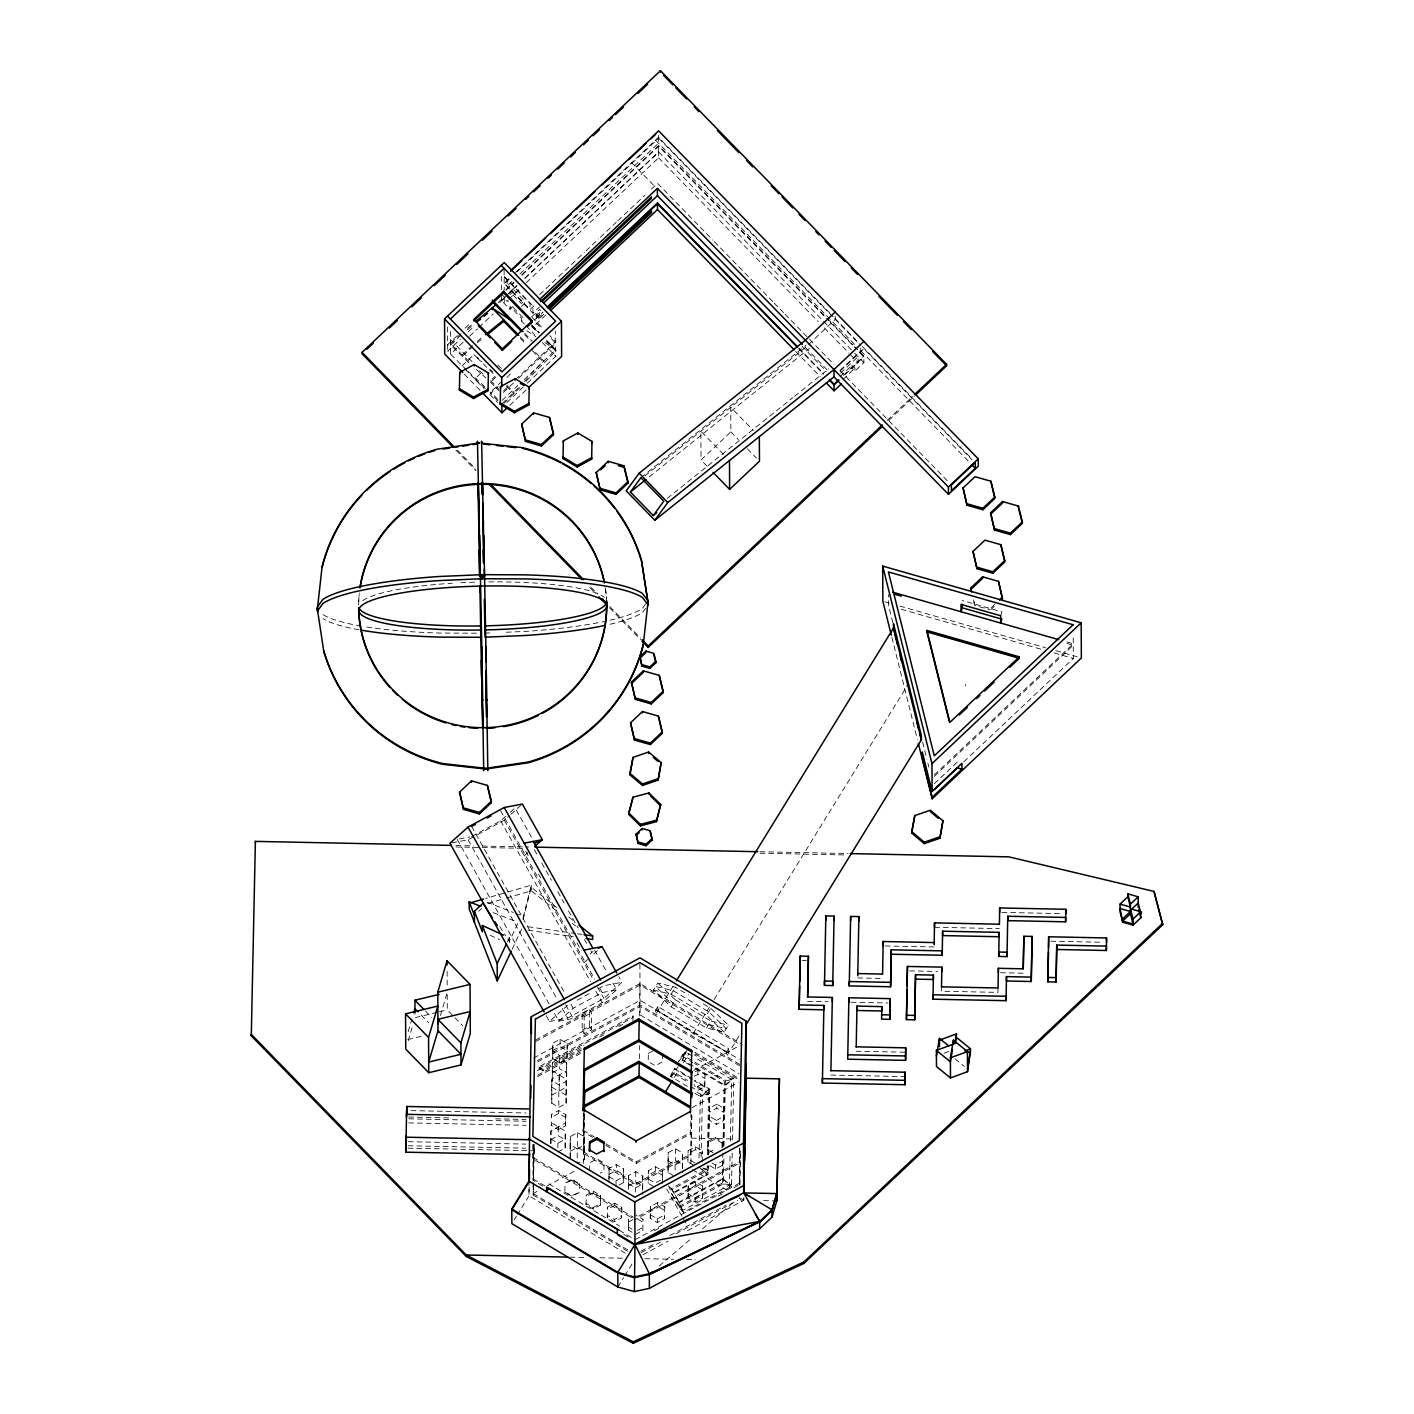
<?xml version="1.0" encoding="UTF-8"?>
<svg xmlns="http://www.w3.org/2000/svg" width="1414" height="1414" viewBox="0 0 1414 1414"><rect width="100%" height="100%" fill="white"/><g stroke="black" fill="none" stroke-linecap="round" stroke-linejoin="round"><path stroke-width="0.75" stroke-dasharray="5 3.75" d="M408.063 1148.15L534.015 1150.749L534.068 1146.63M529.172 1187.159L528.995 1195.82L517.577 1214.379M533.272 1144.386L532.99 1158.897L633.101 1218.55M542.552 1185.993L533.113 1180.372L533.803 1146.312M627.622 1249.835L533.184 1193.557L533.414 1182.829M533.449 1180.69L534.227 1144.28M627.622 1251.302L533.184 1195.007L533.325 1188.502M533.502 1179.806L534.209 1147.214M550.806 1143.378L550.947 1130.864L565.6 1122.857L565.777 1114.709L558.707 1110.503L551.46 1114.426L551.301 1125.491L558.371 1129.698L565.618 1125.774L565.777 1114.709M552.202 1070.645L566.183 1079.236L566.095 1103.486L558.848 1107.409L551.778 1103.185L551.69 1087.083L551.867 1078.953L566.519 1070.946L566.696 1062.798L559.626 1058.591L559.679 1068.843L566.749 1073.049L566.572 1081.197L559.325 1085.104L552.255 1080.897L552.379 1062.515L552.255 1080.897M552.697 1051.274L552.856 1043.143L560.103 1039.219L567.173 1043.444L567.049 1058.892L559.803 1062.815L552.733 1058.609L552.697 1051.274L559.767 1055.498L559.803 1062.815M550.912 1143.714L550.947 1130.864M551.778 1103.185L551.867 1078.953M552.733 1058.609L552.856 1043.143M566.095 1103.486L566.183 1079.236M557.894 1151.986L565.14 1148.08L565.264 1131.147L551.283 1122.557L551.301 1125.491M567.173 1043.444L567.049 1058.892M565.14 1148.08L565.264 1131.147M579.369 1183.589L579.192 1192.462L571.945 1196.385L564.875 1192.161L565.052 1183.306L572.299 1179.382L579.369 1184.331L572.299 1179.382M570.125 1144.686L570.302 1136.556L577.548 1132.632L584.618 1136.838L584.512 1159.621L577.266 1163.545L577.195 1148.91L570.125 1144.686L570.196 1159.321M570.249 1157.288L570.302 1136.556M592.625 1137.404L583.151 1131.748L583.522 1112.853M583.151 1131.748L583.522 1114.32M691.481 1114.745L690.651 1155.432L636.3 1184.844L583.275 1153.223L584.106 1112.535M583.275 1153.223L584.106 1114.002M583.434 1163.51L584.512 1113.384M584.512 1159.621L584.618 1136.838M586.103 1204.816L586.262 1195.201L593.509 1191.295L600.579 1195.502L600.596 1196.969L600.42 1205.099L593.173 1209.023L586.103 1204.816L586.085 1203.349L593.155 1207.556L593.173 1209.023M589.585 1170.88L589.762 1162.75L597.008 1158.826L604.078 1163.033L603.902 1171.181L600.278 1173.125M600.42 1205.099L600.579 1195.502M621.789 1207.415L621.63 1217.754L614.383 1221.661L607.313 1217.454L607.472 1207.114L614.719 1203.208L621.789 1207.415L621.807 1209.606L614.737 1205.4L614.719 1203.208M609.098 1168.441L608.957 1182.422L609.098 1168.441L616.345 1164.517L623.415 1168.724L623.45 1174.592L616.38 1170.368L616.345 1164.517M608.921 1176.572L616.009 1180.778L616.027 1186.646L623.274 1182.723L623.415 1168.724M628.452 1175.6L628.435 1189.916L628.452 1175.6L635.699 1171.676L642.769 1175.882L642.663 1194.264M632.058 1232.213L628.523 1230.092L628.505 1227.175L628.682 1219.027L632.305 1217.065M632.924 1020.661L633.03 1015.959L538.84 1066.934L538.84 1068.401L542.923 1070.822L581.225 1050.107M628.523 1230.092L628.682 1219.027M639.305 1016.03L639.994 983.543L741.997 1044.327M639.358 1058.662L639.623 1045.653M642.628 1190.181L642.769 1175.882M635.593 1234.316L642.84 1230.392L642.999 1219.328L635.929 1215.121M662.671 1053.677L662.494 1061.826L655.248 1065.732L648.178 1061.525L648.354 1053.059M653.498 1186.399L648.195 1183.235L648.337 1170.704L655.583 1166.78L662.671 1171.004L662.512 1183.536M664.739 1206.831L664.58 1218.638L657.333 1222.544L650.263 1218.338L650.246 1214.679L650.422 1206.549L657.669 1202.625L664.739 1206.831L664.757 1210.49L657.687 1206.283L657.669 1202.625M650.263 1218.338L650.422 1206.549M662.494 1179.135L662.671 1171.004M673.347 1175.653L668.044 1172.489L668.168 1152.64L675.415 1148.716L682.485 1152.94L682.361 1172.789M668.044 1172.489L668.168 1152.64M682.343 1168.883L682.485 1152.94M693.213 1164.906L687.911 1161.742L688.07 1150.678L695.317 1146.754L702.387 1150.978L702.404 1153.912L695.317 1149.688L695.317 1146.754M702.564 1185.975L702.404 1198.153L695.158 1202.077L688.088 1197.87L688.07 1193.805L688.247 1185.674L695.494 1181.751L702.564 1185.975L702.581 1190.022L695.511 1185.816L695.494 1181.751M688.088 1197.87L688.247 1185.674M605.881 1145.305L636.194 1163.369L690.545 1133.957L690.951 1114.338M690.863 1163.545L691.888 1115.593M699.011 1158.084L700.39 1094.136M701.114 1156.97L702.422 1095.355L709.74 1089.169L694.928 1080.349M702.228 1162.043L702.387 1150.978M690.474 1086.394L697.544 1090.601L704.791 1086.694L704.95 1074.499L697.88 1070.292L694.256 1072.254M732.205 1153.188L731.498 1186.346L683.422 1212.364L679.445 1207.768L671.473 1193.504L707 1174.274L707.194 1165.649M707.424 1154.867L708.679 1089.434L694.08 1080.72M722.165 1147.231L722.236 1141.699L715.166 1137.475L707.919 1141.398L707.76 1150.996L707.76 1149.529L713.063 1152.693M669.635 1186.965L671.95 1189.634L708.007 1170.138L708.096 1165.755M708.326 1154.814L709.74 1089.169M731.551 1183.995L682.414 1210.578L671.986 1194.088L708.025 1174.574L708.22 1165.825M708.449 1154.885L709.757 1093.623L693.991 1084.45M717.234 1076.991L717.269 1075.382L714.423 1075.312M722.112 1147.797L722.236 1141.699M678.95 1206.566L722.324 1183.094L729.447 1185.126L722.289 1178.657L722.89 1152.94M722.996 1146.188L724.375 1081.25L694.628 1063.522M722.324 1183.094L722.925 1156.988M723.102 1146.294L724.392 1085.687L731.71 1079.518L694.981 1057.619M679.445 1207.768L723.332 1184.013L723.95 1155.538M724.021 1146.082L725.417 1080.367L682.573 1054.844L678.296 1061.79M729.394 1187.477L730.101 1154.319M730.384 1141.116L731.71 1079.518L724.375 1081.25M732.487 1139.984L733.795 1078.387L694.38 1054.879M739.822 1147.921L739.487 1163.139L634.992 1219.681M733.795 1187.76L739.61 1184.614L740.335 1148.38M739.946 1184.755L740.6 1154.337M743.799 1197.87L743.764 1200.221L685.543 1231.718M534.015 1150.749L534.156 1146.436M523.145 917.226L531.257 885.164L485.727 898.403M523.162 919.4L531.275 887.338L556.851 907.594M408.169 1031.707L411.881 1019.141M408.222 1040.739L412.552 1026.069M440.408 1015.464L447.213 992.416L447.301 1009.896L453.434 1016.189M1000.688 615.744L1001.837 611.838L962.139 600.49M670.589 1076.354L674.018 1068.754L692.259 1079.642M687.451 1086.429L670.819 1076.514L674.549 1068.206L693.072 1079.236M686.868 1050.408L682.609 1059.917L725.453 1085.439L733.795 1078.387L725.417 1080.367M507.449 941.742L509.305 937.782L505.452 936.015M517.736 923.607L509.323 941.459L506.937 937.747M512.204 949.165L521.554 929.316M703.306 1003.887L710.747 1008.323L728.457 1025.185L724.18 1032.149L706.54 1027.96L671.173 1006.874L653.462 990.012L657.74 983.048L675.397 987.237L688.424 994.996M514.148 1219.946L516.428 1216.234M672.905 986.459L655.743 1014.351L655.725 1009.949L657.864 1006.468L728.581 1048.622L728.617 1053.006L693.249 1033.404L657.881 1010.869L657.864 1006.468M653.462 990.012L671.102 994.201L675.397 987.237M671.173 1006.874L675.45 999.928L657.74 983.048M693.249 1033.404L709.457 1007.068M714.088 999.539L907.434 685.366M724.18 1032.149L706.47 1015.27L710.747 1008.323M678.296 1062.108L685.808 1052.157L682.061 1060.465L693.107 1067.04M671.173 1076.779L678.313 1066.563M674.443 1077.274L678.897 1070.009M683.369 1062.762L688.954 1053.695M706.54 1027.96L710.818 1020.996L728.457 1025.185M738.992 1036.126L726.46 1056.488L726.442 1052.104L728.581 1048.622M617.847 1287.005L623.592 1277.69M624.741 1275.817L632.783 1262.773M645.544 604.078L642.345 608.462A165.367 29.287 -1.1 0 1 608.621 620.516M645.632 608.144L642.433 612.545A165.367 29.287 -1.1 0 1 608.709 624.581M507.025 377.45L511.497 372.73M518.461 387.736L502.058 403.715M524.435 381.444L543.807 360.994L532.371 349.24M519.963 387.613L502.058 405.182M525.92 381.338L555.755 351.185L546.67 341.87M682.573 1054.844L685.437 1051.892M670.819 1076.514L674.566 1072.643L687.54 1080.367M509.111 278.558L504.321 283.065L530.073 309.489L534.863 304.982M515.474 272.548L658.5 137.317L833.235 316.648M509.111 279.3L504.338 283.79L532.937 313.166L539.335 307.138M517.064 271.788L658.659 138.148L658.624 132.651M511.974 281.492L507.184 285.999L507.166 280.149M519.928 273.98L658.517 143.168L658.5 137.317M457.146 335.684L447.672 344.627L450.536 347.561M465.047 328.225L471.375 322.268M505.965 289.623L513.918 282.111M521.872 274.599L658.694 145.465L825.599 316.771M505.965 290.347L513.918 282.835M521.872 275.341L658.694 146.208L828.657 320.642M460.964 333.686L450.518 343.531L469.908 362.32M460.964 335.153L450.518 344.998L469.908 363.787M498.276 302.508L504.25 296.869L504.285 303.462M512.893 288.951L509.906 291.761L521.359 303.515L524.347 300.687L512.893 288.951L512.911 291.867L509.924 294.695M507.237 294.784L516.799 285.769M524.753 278.24L658.571 151.952L658.694 145.465M466.779 370.238L447.708 351.22L460.345 339.289M468.246 331.83L474.556 325.874M512.982 306.52L510.012 309.33L501.422 300.528L517.135 285.699M525.089 278.187L658.73 152.058L853.437 351.945M499.778 302.561L504.25 298.336L507.29 301.447M463.209 342.223L450.571 354.154L450.43 328.932M469.519 336.267L477.419 328.808M479.01 327.323L493.221 313.89M508.863 299.132L520.016 288.615M526.379 282.606L658.606 157.802L658.571 151.952M472.4 345.423L461.954 355.285L461.971 356.752L472.417 346.89M521.377 306.431L524.364 303.621L524.347 300.687M462.007 365.89L473.955 354.631L481.891 361.878M539.618 294.607L584.3 252.417M585.909 250.914L598.67 238.86M600.261 237.358L616.221 222.298M617.83 220.796L644.943 195.185M651.341 189.158L657.51 183.325L712.833 240.115M524.435 324.142L521.448 321.084L524.435 318.256M531.717 316.771L539.688 309.259M543.718 314.385L538.964 318.875L536.1 315.941L536.1 314.474L540.855 309.984M536.1 315.941L540.855 311.451M536.171 317.461L540.961 312.954M536.171 318.203L542.552 312.176M534.934 319.617L542.905 312.105M538.964 318.875L538.964 317.408L543.718 312.936M480.707 373.314L474.733 378.952L487.441 390.529M545.786 315.022L533.007 327.076L537.532 331.707M492.037 379.217L495.024 376.389M492.054 380.684L496.526 376.46M492.107 390.564L501.051 382.116M497.763 400.781L490.623 393.428L498.082 386.393M503.49 390.953L509.447 385.333M515.474 379.641L555.702 341.675L549.728 335.542M503.49 392.42L513.936 382.558M518.584 378.192L555.72 343.142L549.657 336.921M502.041 400.427L517.824 385.509M524.152 379.553L555.755 349.718L546.794 340.527M506.813 402.53L525.761 384.643M527.351 383.159L555.773 356.31L555.649 331.106M509.8 405.341L527.068 389.044M808.525 344.574L835.232 319.37L835.214 315.711M707.035 466.196L701.026 460.01L730.861 431.853L730.738 407.267L753.326 430.439M840.163 370.344L860.843 350.813L860.826 344.963M840.287 370.963L863.83 348.728L972.178 459.921M840.535 373.19L858.033 356.664L858.068 362.514L852.094 368.153L854.957 371.087L863.901 362.638L863.883 356.045L854.692 346.624M840.146 376.495L852.076 365.219L854.94 368.153L854.957 371.087M843.451 375.329L863.883 356.045M845.024 374.569L863.883 356.788L857.75 350.495M843.009 379.429L854.94 368.153M887.214 420.365L912.878 396.132M888.823 420.312L914.487 396.079M478.71 911.252L481.573 908.548M994.996 604.202L990.525 608.427L990.525 609.894L987.697 609.081M990.525 609.894L994.996 605.669M934.371 774.854L1073.244 643.794L1064.954 641.426M934.389 776.321L1073.244 645.261L1064.76 642.84M934.424 783.639L957.366 761.987M963.765 761.846L1073.314 658.447L1073.191 635.346M471.693 836.558L500.68 820.88L508.704 813.704M510.313 812.272L515.138 807.96L531.682 837.583M477.614 834.631L504.303 820.191L509.234 815.79M510.878 814.323L520.741 805.52M524.223 855.841L530.25 850.468M590.009 954.132L593.014 951.445M583.964 962.793L589.992 957.419M597.521 950.685L592.996 954.733L590.858 950.915M546.281 1015.765L549.498 1021.509L567.58 1005.372M554.447 1013.502L558.724 1021.155L573.2 1008.253L602.17 992.557L616.698 989.8L611.414 980.344M549.498 1021.509L567.633 1018.062L603.866 998.443L621.948 982.306L618.802 976.685M558.724 1021.155L573.253 1018.398L602.223 1002.703L616.698 989.8M659.26 1265.937L692.383 1237.568M702.316 1229.049L733.778 1202.094M708.679 1089.434L700.337 1096.486L708.714 1094.507L694.115 1085.793M467.433 328.26L474.061 322.887M467.433 329.709L474.079 324.354M477.207 341.34L483.853 335.966M477.225 342.807L483.853 337.433M649.326 476.836L809.497 348.304M640.878 477.685L806.033 345.21M644.872 475.952L805.379 347.526L805.361 343.867M667.214 498.417L792.794 397.67M794.509 396.291L828.922 368.7M451.95 842.868L468.069 839.792L475.705 835.656M577.106 1000.211L590.451 992.999M598.087 988.863L603.796 985.77L621.948 982.306M582.144 1013.149L589.391 1009.225L591.388 1012.778L591.476 1029.869L584.229 1033.793L582.232 1030.223L582.144 1013.149L584.141 1016.701L584.229 1033.793M535.499 1040.085L639.994 983.543M535.499 1041.552L640.012 985.01L741.997 1045.794M584.141 1016.701L591.388 1012.778M582.232 1030.223L589.479 1026.299L589.391 1009.225M533.467 1058.079L640.206 1000.317L739.222 1059.333M552.909 1050.461L560.156 1046.537L567.226 1050.761M537.55 1060.518L640.118 1005.018L742.103 1065.803M537.55 1061.985L640.118 1006.485L742.12 1067.27M538.84 1068.401L633.03 1017.426L633.03 1015.959M537.426 1070.628L584 1045.423M599.536 1037.028L603.407 1034.924M618.943 1026.511L622.814 1024.425M538.84 1066.934L542.923 1069.355L581.225 1048.64M537.62 1075.17L582.126 1051.079M537.62 1076.637L582.144 1052.546M552.432 1072.766L559.679 1068.843M551.955 1095.055L566.007 1087.384M648.354 1053.395L655.601 1049.471M565.794 1117.643L558.724 1113.437L551.478 1117.343L551.46 1114.426M551 1139.649L558.247 1135.725L565.317 1139.931M550.771 1138.995L557.841 1143.201L565.087 1139.295M693.761 1070.433L738.126 1046.413M694.274 1076.301L697.897 1074.34L704.967 1078.546L704.95 1074.499M570.372 1151.19L577.619 1147.267L584.689 1151.491M577.195 1148.91L584.442 1144.986M533.184 1193.557L537.037 1191.454M546.688 1186.24L575.622 1170.58M692.029 1107.586L738.32 1082.541M572.299 1180.107L565.052 1183.306M716.774 1104.122L709.528 1108.046L709.545 1112.111L716.792 1108.187L723.862 1112.394L723.844 1108.346L716.774 1104.122L716.792 1108.187M609.134 1174.292L616.38 1170.368M564.875 1192.161L571.945 1195.643L579.192 1192.462M605.881 1143.838L636.194 1161.901L690.527 1132.49L690.545 1133.957M716.438 1120.401L723.668 1116.477L723.703 1120.524L716.456 1124.448L709.386 1120.241L709.351 1116.194L716.438 1120.401L716.456 1124.448M600.596 1196.969L593.509 1192.744L586.28 1196.668L586.262 1195.201M616.009 1180.778L623.238 1176.872L623.274 1182.723M628.505 1185.851L635.752 1181.927L642.822 1186.134M662.689 1175.388L655.619 1171.181L648.372 1175.105L648.337 1170.704M668.221 1164.358L675.468 1160.434L682.538 1164.641M695.317 1149.688L688.088 1153.612L688.07 1150.678M722.254 1143.166L715.184 1138.942L707.937 1142.866L707.919 1141.398M583.257 1151.774L636.3 1183.377L690.633 1153.965L690.651 1155.432M593.155 1207.556L600.402 1203.632M667.991 1160.77L675.061 1164.995L682.308 1161.071M628.293 1183.73L635.363 1187.937L642.61 1184.031M708.573 1152.64L715.82 1148.716M660.674 1180.124L655.248 1183.058L648.178 1178.834L648.195 1183.235M614.737 1205.4L607.49 1209.324L607.472 1207.114M607.313 1217.454L607.295 1215.262L614.365 1219.469L621.612 1215.545L621.63 1217.754M711.949 1162.874L715.484 1164.995L722.731 1161.071L722.748 1165.118L715.502 1169.042L708.432 1164.836M638.845 1216.128L739.487 1161.672M628.7 1221.961L635.947 1218.037M650.44 1210.207L657.687 1206.283M688.264 1189.722L695.511 1185.816M682.414 1210.578L678.932 1202.112L722.289 1178.657M683.422 1212.364L679.427 1202.695L723.314 1178.94L731.498 1186.346L723.332 1184.013M688.07 1193.805L695.14 1198.029L702.387 1194.105L702.404 1198.153M650.246 1214.679L657.316 1218.886L664.562 1214.962L664.58 1218.638M637.396 1230.41L642.822 1227.458L642.84 1230.392M635.098 1239.689L739.593 1183.147M654.452 1230.693L660.267 1227.546M718.312 1196.138L722.183 1194.035M640.984 1251.196L654.523 1243.86M670.006 1235.483L726.124 1205.117M640.984 1252.663L660.338 1242.181M675.821 1233.803L737.755 1200.292M642.963 1254.766L668.133 1241.156M943.986 1053.253L949.678 1051.168M487.83 903.493L504.391 898.668M506.459 898.067L531.293 890.855L558.565 912.454M437.209 1012.336L415.027 1017.691L414.991 1012.283M439.224 1011.841L447.301 1009.896M407.709 1039.59L423.864 1035.684M709.757 1093.623L702.422 1095.355L694.84 1090.83M459.25 838.944L469.625 836.964M484.843 633.136L493.415 632.765M506.265 632.235L525.548 631.404A165.367 29.287 -1.1 0 0 606.429 620.993M476.412 633.189L439.966 633.048A165.367 29.287 -1.1 0 1 365.819 626.879M455.891 845.501L473.513 845.872M482.333 846.049L528.606 847.004M759.954 851.741L848.082 853.561M455.909 846.968L480.141 847.463M482.333 847.516L524.205 848.365M759.954 853.208L845.89 854.975M1001.89 912.384L1061.401 913.603M934.548 927.266L999.345 928.609M1050.832 941.211L1102.266 942.272M885.252 945.948L934.124 946.956L934.106 942.572M802.251 960.53L806.387 960.619M909.626 970.87L937.57 971.453M1000.458 972.744L1023.206 973.203M857.697 977.94L882.495 978.453M807.571 1001.342L828.251 1001.766M851.087 1002.226L888.063 1002.986M856.142 1051.221L905.738 1052.228M830.813 1075.064L905.207 1076.584M411.032 1110.626L526.132 1112.977M408.646 1117.042L452.073 1117.944M495.519 1118.828L525.92 1119.446M408.77 1118.828L526.238 1121.249M408.681 1122.893L526.149 1125.314M691.375 1138.111L734.467 1138.995M408.275 1141.681L525.743 1144.103M408.186 1145.764L525.654 1148.168M763.595 1200.627L774.625 1200.857M569.966 1257.152L584.936 1257.453M599.907 1257.771L623.415 1258.248M644.855 1258.69L673.488 1259.273M686.709 1259.538L695.529 1259.733M528.005 926.736L575.41 933.505M577.566 933.806L581.879 934.424M528.023 930.235L573.271 936.704M708.679 1024.478L726.319 1028.667L708.608 1011.788L673.241 990.719L655.601 986.53L673.311 1003.41M984.338 608.126L974.653 605.351L973.168 599.43M884.987 601.834L889.212 603.036M899.764 606.058L1045.459 647.7M1056.011 650.723L1077.132 656.75M901.337 609.275L1043.585 649.945M1054.208 652.985L1073.314 658.447M702.899 1168.035L706.982 1169.201L671.456 1188.432L679.427 1202.695M708.007 1170.138L700.867 1168.088L708.025 1174.574M487.035 902.22L513.37 912.49M515.403 913.285L521.483 915.653M493.15 912.578L517.471 922.052M490.057 935.29L499.708 939.674M671.102 994.201L706.47 1015.27M675.45 999.928L710.818 1020.996M655.725 1009.949L726.442 1052.104M640.295 1014.969L738.78 1073.668M694.963 1052.316L738.408 1078.193M694.963 1053.766L738.408 1079.66M687.646 1053.253L693.143 1056.523M682.043 1056.028L692.842 1062.462M694.946 1068.136L724.392 1085.687M674.036 1073.827L686.815 1081.445M694.928 1093.269L702.369 1097.706M694.963 1163.033L687.893 1158.826L687.911 1161.742M692.595 1169.731L728.369 1191.048M741.042 1198.595L743.764 1200.221L743.729 1194.724M566.272 1095.355L559.202 1091.131L559.113 1075.029M551.69 1087.083L558.76 1091.308L558.848 1107.409M583.151 1130.281L594.516 1137.068M637.714 1219.098L643.017 1222.262L642.999 1219.328M532.99 1157.43L633.101 1217.101M628.505 1227.175L632.04 1229.279M548.72 1183.836L619.438 1225.991M533.096 1178.905L548.738 1188.22M619.456 1230.374L633.366 1238.664M623.768 1234.404L629.442 1237.78M625.341 1253.228L528.995 1195.82L528.924 1183.889M526.75 330.717L535.818 336.656M544.867 342.595L555.755 349.718L546.652 340.403M568.782 917.05L573.89 921.097M572.21 923.271L575.622 925.976M955.069 1058.874L964.401 1066.474M497.728 365.13L502.483 369.354M479.434 370.768L485.78 376.407M476.253 369.425L485.797 377.856M698.834 1166.886L707 1174.274M489.827 369.125L493.009 372.006M493.026 373.473L473.955 354.631M468.37 371.688L485.85 387.63M834.755 318.221L859.288 343.39M862.346 346.518L972.213 459.285M658.659 138.148L832.157 316.223M835.232 319.37L860.826 345.635M655.672 140.233L857.785 347.667M860.843 350.813L970.711 463.58M827.119 318.327L853.155 345.051M830.195 322.215L856.23 348.922M854.728 353.217L863.901 362.638M658.606 157.802L818.176 321.579M824.309 327.871L848.86 353.076M850.397 354.649L858.068 362.514M714.37 241.688L772.769 301.624M774.306 303.215L783.533 312.671M785.07 314.244L795.835 325.291M797.372 326.864L834.083 364.547M840.004 370.627L850.68 381.586M852.2 383.159L917.827 450.5M919.347 452.056L948.334 481.821M631.634 162.663L654.523 186.153M805.379 347.526L827.968 370.715M801.915 346.094L826.483 371.316M798.716 347.968L823.284 373.19M798.716 348.71L823.443 374.021M795.675 351.414L820.244 376.619M730.861 431.853L738.391 439.577M747.423 448.857L756.455 458.118M723.455 454.336L700.867 431.164L701.026 460.01M504.285 276.472L532.901 305.848L532.937 313.166M504.303 277.215L530.056 303.639L530.073 309.489M536.1 314.474L538.964 317.408M531.823 317.16L543.771 329.409M536.03 322.922L542.075 329.144M501.387 293.935L508.545 301.27M531.505 324.849L539.141 332.679M531.858 325.22L539.335 332.873M546.564 340.986L558.618 353.341M513.335 307.669L525.46 320.094M531.523 326.316L537.585 332.537M525.92 325.68L534.881 334.871M542.34 342.524L555.773 356.31M524.629 333.28L532.318 341.198M524.629 334.747L530.798 341.074M520.317 336.885L526.344 343.072M520.334 338.353L526.344 344.521M532.371 350.707L543.824 362.461L543.807 360.994M506.831 385.103L513.989 392.456L513.989 393.905L503.985 383.636M450.5 339.519L472.064 361.648M490.552 380.613L499.124 389.433M490.552 382.08L499.142 390.9M497.763 399.314L490.605 391.961L490.623 393.428M464.835 368.807L483.835 388.302M489.916 394.541L497.516 402.336M464.305 374.127L480.866 391.13M457.429 450.218L475.899 469.165M591.264 587.57L597.415 593.88M609.717 606.5L640.471 638.085M455.909 450.094L475.899 470.632M589.726 587.446L595.877 593.756M609.717 607.967L640.489 639.552M454.972 1017.762L462.643 1025.627M425.667 1011.24L431.8 1017.55M421.107 1014.952L428.778 1022.835M499.743 926.63L505.735 935.891M741.661 1201.352L739.681 1197.782L739.681 1199.249M594.516 950.102L607.189 972.779M534.333 849.673L537.532 855.417M541.792 863.053L551.389 880.233M557.788 891.704L564.186 903.157M568.463 910.793L578.061 927.991M584.459 939.444L586.598 943.262M525.743 851.21L528.942 856.937M538.54 874.135L540.678 877.953M576.947 942.891L581.225 950.526M500.627 810.735L594.693 979.16M600.049 988.74L602.17 992.557M504.303 820.191L593.385 979.69M597.574 987.184L603.866 998.443M500.68 820.88L590.469 981.652M595.824 991.232L602.223 1002.703M589.479 1026.299L591.476 1029.869M471.64 826.412L564.646 992.928M571.062 1004.417L573.2 1008.253M671.95 1189.634L678.932 1202.112M565.759 1005.001L573.253 1018.398M666.666 1188.891L682.237 1216.765M683.262 1218.621L687.416 1226.062M468.069 839.792L556.939 998.885M562.295 1008.465L567.633 1018.062M457.182 839.333L549.109 1003.94M668.486 1185.621L671.986 1194.088M973.645 599.943L974.635 603.902M892.835 622.69L888.593 605.634L888.54 594.658M922.617 742.067L926.877 759.106M927.884 763.171L928.892 767.219M891.881 637.343L917.315 739.31M997.948 987.979L997.984 992.381L941.441 991.214L941.424 986.831M965.444 684.517L965.462 685.984M852.076 365.219L852.094 368.153M739.416 1148.663L739.61 1184.614M715.166 1137.475L715.184 1138.942M715.484 1164.995L715.502 1169.042M704.791 1086.694L704.773 1082.629L697.526 1086.553L697.544 1090.601M697.88 1070.292L697.897 1074.34M695.14 1198.029L695.158 1202.077M675.415 1148.716L675.468 1160.434M675.061 1164.995L675.097 1172.807M657.316 1218.886L657.333 1222.544M655.583 1166.78L655.619 1171.181M639.888 964.03L640.171 1015.27M636.194 1161.901L636.194 1163.369M636.3 1183.377L636.3 1184.844M635.699 1171.676L635.752 1181.927M635.363 1187.937L635.381 1192.037M614.365 1219.469L614.383 1221.661M593.509 1191.295L593.509 1192.744M577.548 1132.632L577.619 1147.267M566.696 1062.798L566.572 1081.197M565.6 1122.857L565.618 1125.774M560.103 1039.219L560.156 1046.537M559.272 1074.87L559.325 1085.104M558.707 1110.503L558.724 1113.437M558.353 1126.764L558.371 1129.698M558.194 1126.94L558.247 1135.725M557.841 1143.201L557.876 1147.602M542.923 1069.355L542.923 1070.822M532.919 1144.421L533.113 1180.372M533.113 1182.564L533.184 1195.007M531.257 885.164L531.293 890.855M521.448 321.084L521.43 318.15L509.994 306.396L510.012 309.33M509.305 937.782L509.34 944.075M504.109 269.791L504.215 290.277M501.298 276.366L501.369 289.534M501.387 295.402L501.422 300.528M476.306 378.934L476.324 380.401M447.584 327.058L447.708 351.22M447.107 971.33L447.178 986.088M358.732 600.685L358.732 601.41A124.025 122.064 -0.3 0 1 359.386 592.943M358.643 604.909A124.025 122.064 -0.3 0 1 359.174 594.34M605.563 589.267A124.025 122.064 -0.3 0 1 606.535 599.925M605.245 587.871A124.025 122.064 -0.3 0 1 606.429 598.511M361.224 626.119A165.367 29.287 -1.1 0 1 322.958 614.577M362.744 600.596A124.025 21.952 -1.1 0 1 452.268 583.222M460.77 582.727A124.025 21.952 -1.1 0 1 477.914 582.091M488.767 581.896A124.025 21.952 -1.1 0 1 604.273 597.397M359.085 629.796A165.367 29.287 -1.1 0 1 323.046 618.643"/><path stroke-width="1.5" d="M529.79 1154.725L405.8 1152.18L406.065 1135.796M406.631 1114.639L406.684 1110.538M406.649 1114.674L406.772 1106.473L528.589 1108.965M850.291 853.596L1008.924 856.866L1154.001 891.421L1162.732 924.756L803.912 1263.409L633.313 1343.3L466.267 1256.48L251.285 1035.826L255.386 841.383L451.49 845.413M406.012 1145.711L406.507 1114.338L530.515 1116.883M488.396 372.96L488.042 390.688L473.566 398.536L459.409 390.105L459.762 372.359L474.238 364.529L488.396 372.96L488.396 374.427M529.207 387.171L528.871 404.899L514.378 412.747L500.238 404.316L500.574 386.588L515.067 378.74L529.207 387.171L529.225 388.638M528.924 1181.91L531.311 1016.684L639.994 957.861L746.062 1021.085L745.903 1099.951M759.689 1228.748L759.654 1221.431L743.711 1192.903L746.362 1078.193L779.432 1078.864L776.816 1200.893L772.044 1217.083L759.689 1228.748L649.397 1288.366L634.373 1291.583L617.847 1287.005L511.868 1223.658L511.78 1209.023L528.924 1181.167L529.525 1152.834M530.692 1098.36L530.975 1085.28M529.278 1182.846L529.543 1169.873M591.989 441.415L591.653 459.143L577.159 466.991L563.019 458.56L563.355 440.832L577.849 432.984L591.989 441.415L592.006 442.882M638.686 1018.875L638.686 1020.342L691.729 1051.963L691.729 1050.496L638.686 1018.875L584.336 1048.287L583.045 1110.768L583.045 1109.301L636.07 1140.921L636.088 1142.388M583.575 1110.679L584.459 1069.267L638.792 1039.856L691.835 1071.476L691.835 1072.943L638.81 1041.323L639.216 1020.36M583.629 1109.955L584.459 1069.267M584.141 1110.361L584.565 1090.742L638.898 1061.348L691.941 1092.951L691.959 1094.418L638.916 1062.798L638.898 1061.348M584.194 1109.654L584.565 1090.742M584.548 1111.21L584.636 1105.395L638.987 1075.983L690.12 1106.473M589.638 1141.77L589.479 1151.367L589.638 1141.77L596.885 1137.846L603.955 1142.052L603.972 1143.519L596.902 1139.313L596.885 1137.846M603.955 1142.052L603.796 1151.65L603.796 1150.183L596.549 1154.107L589.479 1149.9M746.292 1063.54L743.676 1185.586L634.992 1244.391L634.373 1291.583M639.269 1062.992L638.987 1077.45L690.138 1107.922M690.421 1112.977L691.729 1050.496M691.269 1097.618L691.835 1071.476M691.853 1097.317L691.941 1092.951M749.031 1196.209L743.711 1192.903L743.464 1143.113L746.062 1021.085M744.595 1160.876L744.878 1147.832M799.122 1004.912L823.92 1005.425L823.938 1009.808L799.14 1009.296L800.165 956.094L808.419 956.271L807.677 997.047M799.14 1009.296L799.635 985.965M799.723 981.705L800.165 956.094M808.419 956.271L807.553 996.941L832.351 997.453L832.386 1001.837M830.796 1070.663L905.19 1072.201L905.031 1084.732L822.382 1083.036L823.92 1005.425M834.083 916.095L832.722 985.576L824.468 985.399L825.829 915.919L834.083 916.095L834.119 920.496M830.902 1070.751L832.351 997.453M856.106 1046.82L905.702 1047.845L905.561 1060.376L847.693 1059.192L848.895 997.789L890.219 998.638L889.901 1019.3L881.629 1019.141L881.611 1014.739L889.866 1014.916L889.901 1019.3M891.28 954.22L942.219 955.263L942.184 950.862L891.262 949.819L890.59 986.76L849.266 985.911L850.627 916.431L858.899 916.608L858.917 920.991M856.23 1046.926L856.972 1006.096L881.788 1006.609L881.806 1010.992L857.008 1010.48L856.972 1006.096M857.75 975.748L858.899 916.608M881.717 1015.058L881.788 1006.609M882.583 974.122L883.167 941.512L934.106 942.572M889.866 1014.916L890.219 998.638M890.59 986.76L891.262 949.819M905.031 1084.732L905.19 1072.201M905.561 1060.376L905.702 1047.845M915.565 979.124L933.434 979.495L933.399 975.112L915.547 974.741L914.699 1019.812L906.427 1019.635L907.452 966.434L941.848 967.141L941.865 971.542M906.427 1019.635L907.063 989.924M907.152 985.682L907.452 966.434M914.699 1019.812L915.547 974.741M1006.468 976.614L1006.485 980.998L1031.283 981.51L1031.266 977.109L1006.468 976.614L1006.079 1000.688L933.01 999.185L933.399 975.112M934.177 944.764L934.513 922.882L999.309 924.208M941.547 986.848L941.848 967.141M942.219 955.263L942.608 931.19L999.15 932.356L999.168 936.74L942.643 935.573L942.608 931.19M1031.283 981.51L1032.132 936.439L1023.877 936.262L1023.17 968.82L998.372 968.307L998.072 987.997L941.424 986.831M1007.758 916.254L1007.775 920.638L1065.643 921.822L1065.626 917.439L1007.758 916.254L1007.015 956.589L998.744 956.43L999.15 932.356M999.433 924.544L999.663 907.947L1065.803 909.29L1065.82 913.691M1023.294 968.873L1023.877 936.262M1031.266 977.109L1032.132 936.439M1056.788 949.483L1106.384 950.491L1106.367 946.107L1056.753 945.082L1056.081 982.023L1047.827 981.846L1048.675 936.775L1106.526 937.959L1106.561 942.36M1047.827 981.846L1048.463 951.869M1048.552 947.592L1048.675 936.775M1056.081 982.023L1056.753 945.082M1065.643 921.822L1065.803 909.29M1106.384 950.491L1106.526 937.959M776.816 1200.893L779.432 1078.864M406.472 1117.007L406.772 1106.473M405.8 1152.18L406.101 1141.646M483.712 770.771L482.581 699.7M487.83 770.683L486.716 699.63M317.319 609.505L322.127 566.554A165.367 162.751 -0.3 0 1 436.785 449.263L479.47 442.9M484.189 562.701L481.608 441.186L481.538 443.218L522.367 447.619A165.367 162.751 -0.3 0 1 641.532 560.439L647.983 602.452L643.176 645.403A165.367 162.751 -0.3 0 1 528.518 762.694L485.833 769.057L442.935 764.338A165.367 162.751 -0.3 0 1 323.788 651.501L317.319 608.762M936.421 1056.046L939.444 1038.389L948.794 1045.989M950.491 1077.928L950.385 1057.831L953.407 1040.174L967.423 1051.592L967.529 1071.671L950.491 1077.928L936.475 1066.527L936.386 1050.39L953.425 1044.133L953.407 1040.174M952.417 1050.019L950.402 1061.79L936.386 1050.39M954.821 1043.709L956.5 1033.899L939.444 1040.156M955.511 1043.338L956.5 1033.899M967.529 1069.002L970.552 1051.362L966.769 1052.741M967.529 1071.671L970.534 1048.852L956.518 1037.452M629.955 773.387L633.03 757.409L648.637 752.018L661.169 762.623L658.111 780.086L642.504 785.459L629.972 774.854L629.955 773.387L642.504 783.992L642.504 785.459M629.972 774.854L633.03 757.409M658.111 780.086L661.169 762.623M911.73 831.591L914.787 815.595L930.394 810.204L942.944 820.809L939.886 838.272L924.279 843.645L911.73 833.04L911.73 831.591L924.261 842.196L924.279 843.645M911.73 833.04L914.787 815.595M939.886 838.272L942.944 820.809M527.776 1183.765L511.78 1209.748L617.777 1273.095L634.303 1277.673L649.326 1274.456L759.548 1221.943L772.009 1209.765L776.781 1193.575L743.711 1192.903L634.992 1244.391L617.777 1272.37L617.847 1287.005M628.717 812.891L633.012 797.178L648.973 792.971L660.674 804.478L656.396 821.658L640.418 825.864L628.735 814.358L628.717 812.891L640.401 824.397L640.418 825.864M628.735 814.358L633.012 797.178M656.396 821.658L660.674 804.478M776.781 1193.575L772.009 1210.49L759.654 1222.138M413.736 1012.848L414.974 1008.659L418.049 1011.805M437.969 1032.273L437.774 992.204L447.036 960.778L470.049 984.391L470.296 1033.493L461.035 1064.919L428.742 1072.713L405.747 1049.117L405.553 1013.838L437.845 1006.043L428.566 1037.452L428.742 1072.713M437.933 1023.842L439.171 1019.653M460.911 1042.931L470.19 1011.523L437.916 1019.335L460.911 1042.931L461.035 1064.919M776.781 1194.317L772.009 1210.49L759.548 1221.943M962.174 607.808L961.025 611.714L960.99 604.397L1000.688 615.744L1000.723 623.061L1001.872 619.155L962.174 607.808L962.156 604.149M511.267 951.162L497.251 980.927L497.162 963.588L506.512 943.739M676.369 980.839L893.489 628.01L893.471 623.627L921.345 735.386L921.38 739.769L745.92 1024.867M665.499 1091.785L672.198 1080.897M317.637 611.537L317.284 607.101L322.887 599.412A165.367 29.287 -1.1 0 1 439.683 576.47L482.457 574.667L525.266 574.844A165.367 29.287 -1.1 0 1 642.274 593.314L647.948 600.773L647.753 605.227M317.372 611.166L322.958 603.478A165.367 29.287 -1.1 0 1 439.754 580.535L482.545 578.733L525.336 578.909A165.367 29.287 -1.1 0 1 642.345 597.38L648.019 604.856M835.179 312.052L805.344 340.208L639.163 473.177L626.208 490.888L654.823 520.246L833.995 376.902L833.96 369.567L863.795 341.41M630.379 492.054L640.878 477.685L663.767 501.175L653.268 515.544L630.379 492.054L645.88 479.611M654.823 520.246L667.779 502.536L833.96 369.567M452.834 446.948L362.072 353.8L362.055 352.333L660.462 70.7L946.567 364.335L946.585 365.802L916.095 394.577M366.88 349.258L373.296 343.195M389.345 328.066L397.369 320.483M411.81 306.856L421.425 297.771M434.257 285.663L445.498 275.058M456.722 264.471L467.963 253.866M482.386 240.239L492.019 231.154M508.068 216.006L516.092 208.441M525.708 199.356L528.924 196.334M533.732 191.791L540.148 185.729M548.172 178.164L551.372 175.124M557.788 169.079L564.221 163.017M570.637 156.954L575.445 152.412M583.469 144.847L588.277 140.304M593.085 135.762L599.501 129.699M609.134 120.614L612.35 117.592M615.55 114.569L623.574 106.987M638.014 93.359L647.63 84.274M462.802 372.571L444.721 354.03L444.544 318.892L504.215 262.562L561.446 321.296L561.623 356.434L528.642 387.56M450.394 319.016L504.091 268.324M510.666 270.463L658.606 130.83L978.241 458.861L978.276 466.178L948.441 494.352L833.995 376.902M510.684 271.188L521.854 260.636M525.036 257.631L545.786 238.047M550.576 233.522L571.327 213.938M576.117 209.431L595.259 191.35M601.639 185.322L620.799 167.259M628.77 159.729L646.163 143.327M650.9 138.855L655.636 134.383M527.51 326.599L532.23 322.162L532.212 320.695L503.614 291.337L473.761 319.493L502.377 348.851L502.377 350.318L511.815 341.428M473.778 320.96L503.614 292.786L503.614 291.337M475.723 321.544L495.289 305.318M539.282 299.821L657.386 188.345L948.405 487.035L948.441 494.352M540.466 301.642L651.43 196.917L651.447 198.384L542.075 301.606M544.107 302.614L657.422 195.68L657.386 189.087M502.377 348.851L532.212 320.695M547.342 306.926L657.457 202.997L797.178 346.395M547.342 307.651L657.457 203.722L797.196 347.119M548.473 308.446L651.501 211.181L651.518 212.648L550.064 308.411M550.576 310.497L657.492 209.59L657.457 202.997M501.811 386.411L501.758 377.626L561.446 321.296M482.368 392.668L501.952 412.764L506.654 408.31M521.66 424.165L533.608 412.888L549.48 417.43L553.422 433.232L553.44 434.699L541.491 445.976L525.619 441.433L521.66 424.165L525.619 441.433M541.491 445.976L541.491 444.509L553.422 433.232M596.231 472.559L608.179 461.3L624.051 465.825L627.993 481.644L628.01 483.093L616.062 494.37L600.19 489.827L596.231 472.559L600.19 489.827M600.72 469.802L605.192 465.577M616.062 494.37L616.062 492.903L627.993 481.644M841.524 383.76L834.066 390.812L834.03 384.219L838.749 379.765M838.749 380.507L834.03 384.944L829.435 380.225M713.063 472.382L729.624 489.385L759.477 461.211L759.336 436.626M459.568 792.123L471.516 780.864L487.388 785.389L491.33 801.208L491.347 802.657L479.399 813.934L463.527 809.391L459.568 792.123L463.527 809.391M882.407 426.374L648.178 647.435L648.178 645.968L882.407 424.907M914.487 394.63L946.567 364.335M639.959 656.75L645.915 651.112L653.869 653.392L655.831 661.292L655.831 662.759L649.874 668.38L641.938 666.118L639.959 656.75L641.938 666.118M639.959 658.217L645.933 652.579L645.915 651.112M479.399 813.934L479.399 812.467L491.33 801.208M631.422 682.114L643.352 670.855L659.242 675.379L663.184 691.199L663.184 692.648L651.253 703.925L635.381 699.382L631.422 682.114L635.381 699.382M631.439 683.581L643.37 672.304L643.352 670.855M649.874 668.38L649.857 666.913L655.831 661.292M651.253 703.925L651.253 702.458L663.184 691.199M630.556 722.784L642.486 711.525L658.376 716.067L662.318 731.869L662.318 733.336L650.387 744.595L634.497 740.052L630.556 722.784L634.497 740.052M650.387 744.595L650.369 743.128L662.318 731.869M474.45 922.405L474.397 911.358L482.987 903.246L492.567 918.093M948.405 487.035L978.241 458.861M975.289 468.264L951.428 490.799L951.392 484.949L975.253 462.413L975.289 468.264L972.249 465.135M963.058 487.954L975.006 476.695L990.878 481.22L994.82 497.039L994.837 498.506L982.889 509.765L967.017 505.222L963.058 487.954L967.017 505.222M636.159 834.083L642.133 828.463L650.069 830.725L652.048 838.626L652.048 840.093L646.074 845.731L638.138 843.451L636.159 834.083L638.138 843.451M636.176 835.55L639.163 832.74M982.889 509.765L982.889 508.298L994.82 497.039M990.595 512.822L1002.526 501.546L1018.416 506.088L1022.357 521.89L1022.357 523.357L1010.427 534.616L994.537 530.091L990.595 512.822L994.537 530.091M990.595 514.272L1002.544 503.013L1002.526 501.546M646.074 845.731L646.074 844.264L652.048 838.626M973.026 551.425L984.957 540.148L1000.847 544.69L1004.788 560.492L1004.788 561.959L992.858 573.236L976.986 568.693L973.026 551.425L976.986 568.693M1010.427 534.616L1010.409 533.149L1022.357 521.89M982.624 576.824L982.642 578.291L970.711 589.55L970.693 588.083L982.624 576.824L998.514 581.366L1002.455 598.635L998.514 581.366M992.858 573.236L992.858 571.769L1004.788 560.492M999.468 599.978L1002.455 597.168M1019.317 656.838L949.872 722.377L926.948 630.432L1019.317 656.838L1019.317 658.305L1009.861 667.231M959.364 714.901L967.247 707.46M976.721 698.516L979.867 695.529M984.604 691.075L994.077 682.131M1081.18 622.814L1081.356 657.97L932.162 798.786L932.144 797.319L961.997 769.145L961.962 763.295L932.126 791.451L931.967 763.648L1081.18 622.814L882.689 566.095L882.866 601.233L891.35 635.222M934.46 789.507L957.402 767.837L961.997 769.145M1133.038 925.145L1133.003 919.082L1130.422 908.76L1140.798 911.73L1140.815 917.792L1133.038 925.145L1122.681 922.175L1120.1 911.871L1120.065 904.112L1127.842 896.776L1127.842 893.86L1138.199 896.812L1138.252 907.47M1130.458 913.727L1122.663 921.08L1133.021 924.031L1130.458 913.727L1130.405 904.165L1138.199 896.812M1130.44 910.351L1138.217 902.998L1140.798 913.303M1122.663 918.835L1130.44 911.482L1120.082 908.53L1122.681 922.175M1133.003 919.082L1140.798 911.73M251.285 1035.826L251.268 1034.359L466.267 1255.013L633.295 1341.833L803.894 1261.96L1162.715 923.289M534.757 846.42L542.304 839.704L522.385 804.053L504.232 807.5L468.016 827.119L449.935 843.257L544.143 1011.929M652.649 1271.628L649.326 1274.456L759.654 1221.431L755.394 1214.007M477.384 321.667L480.707 318.981M484.03 316.312L487.335 313.625M485.515 334.641L503.755 319.882L503.755 321.349L517.312 335.259M487.176 334.747L503.755 321.349M653.268 515.544L656.715 512.769M459.409 390.105L459.409 388.638L473.549 397.069L488.042 389.221L488.042 390.688M500.238 404.316L500.22 402.849L514.378 411.28L528.871 403.45L528.871 404.899M563.019 458.56L563.002 457.093L577.159 465.524L591.635 457.676L591.653 459.143M471.64 826.412L475.511 824.327M487.105 818.052L490.958 815.966M638.686 1020.342L584.353 1049.754L584.336 1048.287M584.459 1070.734L638.81 1041.323M584.565 1092.209L638.916 1062.798M638.987 1077.45L584.654 1106.862L584.636 1105.395M589.656 1143.219L596.902 1139.313M636.07 1140.921L690.421 1111.51M528.695 1138.712L634.78 1201.935L743.464 1143.113M640.931 1242.305L666.63 1230.127M670.572 1228.253L739.769 1195.449M534.792 843.151L542.304 839.704L524.152 843.168M598.281 948.37L602.046 946.655L616.716 972.92M964.861 1050.938L970.534 1048.852M950.385 1057.831L967.423 1051.592M642.504 783.992L658.111 778.619M924.261 842.196L939.868 836.805M471.233 902.627L483.659 899.021M640.401 824.397L656.379 820.191M437.774 992.204L470.049 984.391M414.991 1012.283L414.938 1000.228L439.135 994.378M583.894 950.12L602.046 946.655M528.924 1181.167L634.992 1244.391L759.654 1221.431L649.326 1273.731L634.303 1276.93L617.777 1272.37L511.78 1209.023M443.201 449.033L449.617 448.079M453.894 447.443L458.171 446.806M462.449 446.17L468.865 445.216M473.142 444.562L477.419 443.925M323.788 650.776A165.367 162.751 -0.3 0 0 442.935 763.595L485.833 768.332L528.518 761.969A165.367 162.751 -0.3 0 0 643.176 644.678M484.914 637.201L525.637 635.469A165.367 29.287 -1.1 0 0 604.291 625.554M479.47 443.254L477.402 443.307L477.472 441.256L480.265 573.748M479.611 535.623L480.442 576.735L484.56 576.647L486.186 661.929M483.765 768.739L487.901 768.65M480.778 637.29L440.054 637.113A165.367 29.287 -1.1 0 1 361.312 630.184M535.217 847.127L757.745 851.705M857.679 973.557L882.477 974.069M1047.792 977.463L1056.064 977.622M890.573 982.359L849.231 981.528L849.266 985.911M906.409 1015.252L914.664 1015.411M847.675 1054.791L905.526 1055.975M905.013 1080.331L822.347 1078.635L822.382 1083.036M406.03 1137.192L530.02 1139.737M567.827 1257.099L466.267 1255.013L466.267 1256.48M483.694 444.084L490.145 444.809M496.579 445.516L503.031 446.223M507.326 446.7L515.933 447.637M584.017 934.725L592.643 935.962L592.66 939.479L586.191 938.543M966.999 503.755L982.889 508.298M994.537 528.624L1010.409 533.149M976.968 567.226L992.858 571.769M618.254 465.63L624.069 467.292L628.01 483.093M525.601 439.966L541.491 444.509M600.172 488.36L616.062 492.903M892.658 592.183L1058.733 639.658M894.885 594.287L901.266 596.107M926.948 630.432L926.948 631.899L1019.317 658.305M641.921 664.651L649.857 666.913M635.363 697.915L651.253 702.458M634.497 738.603L650.369 743.128M1120.065 904.112L1130.422 907.081L1127.842 896.776M638.138 842.002L646.074 844.264M463.527 807.924L479.399 812.467M497.251 980.927L469.201 908.902L469.165 901.814L481.025 906.427M474.397 911.358L482.351 931.773L482.315 925.481L503.525 935.131M520.387 383.371L523.922 385.474M743.711 1192.903L772.009 1209.765L772.044 1217.083M600.19 1140.444L603.99 1142.706M619.456 1230.374L548.738 1188.22L546.599 1191.702L546.582 1187.318L617.299 1229.455L617.317 1233.856M617.953 1234.97L634.992 1245.133L634.78 1201.935M492.319 309.595L492.319 308.128L514.06 322.392M579.015 925.163L592.643 935.962M930.412 811.671L938.242 818.299M653.339 757.462L658.04 761.439M650.458 795.87L660.674 805.945M663.555 75.313L672.781 84.787M675.857 87.951L686.621 98.998M694.309 106.898L698.923 111.635M717.393 130.583L738.921 152.677M746.61 160.577L752.761 166.887M771.231 185.835L778.92 193.718M781.995 196.882L792.759 207.929M798.91 214.239L805.061 220.566M815.825 231.613L818.9 234.777M825.069 241.087L831.22 247.397M834.295 250.561L845.059 261.608M851.21 267.918L857.361 274.245M878.889 296.339L897.36 315.287M903.511 321.597L911.199 329.497M932.727 351.591L946.585 365.802M657.422 195.68L802.304 344.362M829.435 379.482L834.03 384.219M657.492 209.59L794.155 349.824M826.395 382.929L834.066 390.812M501.245 265.39L555.596 321.172L501.882 371.864L447.531 316.082M503.614 292.786L532.23 322.162M492.266 300.086L523.074 331.707M492.284 301.553L521.554 331.583M492.319 308.128L518.814 335.33M639.163 473.177L667.779 502.536M478.286 325.591L490.34 337.964M494.847 342.595L502.377 350.318M444.544 318.892L501.758 377.626M362.055 352.333L454.354 447.054M491.277 484.949L583.558 579.669M602.028 598.617L606.641 603.354M642.027 639.658L648.178 645.968M489.739 484.825L582.038 579.546M598.953 596.92L606.641 604.821M642.027 641.125L648.178 647.435M414.938 1000.228L424.129 1009.667M405.553 1013.838L428.566 1037.452M494.971 921.804L497.357 925.516M533.219 841.436L592.961 948.387M504.232 807.5L600.667 980.149M468.016 827.119L564.363 999.627M634.992 1244.391L649.326 1273.731L649.397 1288.366M482.315 925.481L497.162 963.588M469.165 901.814L474.415 915.3M1162.732 924.756L1154.001 891.421M917.085 723.031L918.693 729.306M919.772 733.495L921.38 739.769L893.489 628.01L897.625 645.014M1138.765 909.538L1140.815 917.792M1127.842 893.86L1130.405 904.165M1018.911 509.535L1022.357 523.357M994.342 496.526L990.878 481.22M1004.294 559.979L1000.847 544.69M970.693 588.083L971.683 592.042M926.948 631.899L949.36 721.706M882.689 566.095L931.967 763.648M932.126 791.451L922.264 751.948L922.299 757.798L932.144 797.319M918.375 743.552L932.162 798.786M653.869 654.841L655.831 662.759M663.184 692.648L659.242 675.379M662.318 733.336L658.376 716.067M553.44 434.699L549.48 417.43M652.048 840.093L650.069 830.725M491.347 802.657L487.388 785.389M900.205 655.636L901.761 661.999M482.863 727.538L481.909 687.239M482.74 494.953L482.386 482.245L482.457 494.423M486.716 716.916L486.045 687.169M482.934 503.225L483.411 524.718M479.275 524.788L478.25 482.333L478.321 494.493M485.691 670.536L486.54 716.81M481.343 660.232L482.634 727.256M483.747 535.535L484.56 576.647M484.313 569.276L484.454 575.851M484.295 599.271L485.002 636.017M483.27 549.94L483.5 562.595M482.457 574.667L482.545 578.733M480.442 576.735L482.05 662.017M479.717 576.064L477.985 483.995M479.912 586.633L481.555 676.422M479.134 550.011L479.593 575.321M479.788 585.856L479.912 592.183M485.797 646.463L486.858 700.284M482.881 521.059L483.623 563.338M481.661 646.534L482.74 700.372M482.121 483.924L482.298 494.564M482.863 717.534L482.969 727.768M1018.416 506.088L1018.416 507.555M1007.015 956.589L1006.998 952.205L998.726 952.029L998.744 956.43M1006.079 1000.688L1006.043 996.287L932.993 994.784L933.01 999.185M999.663 907.947L999.68 912.33M998.372 968.307L998.39 972.691M939.444 1038.389L939.479 1046.696M934.513 922.882L934.548 927.266M883.167 941.512L883.202 945.913M850.627 916.431L850.645 920.832M848.895 997.789L848.913 1002.19M832.722 985.576L832.705 981.175L824.433 981.016L824.468 985.399M825.829 915.919L825.847 920.32M803.894 1261.96L803.912 1263.409M729.483 460.522L729.624 489.385M660.462 70.7L660.479 72.167M647.983 602.452L641.532 561.181A165.367 162.751 -0.3 0 0 617.123 511.603M648.637 752.018L648.637 753.485M648.973 792.971L648.991 794.438M642.486 711.525L642.504 712.992M642.133 828.463L642.133 829.93M633.295 1341.833L633.313 1343.3M624.051 465.825L624.069 467.292M608.179 461.3L608.179 462.749M577.849 432.984L577.849 434.452M577.159 465.524L577.159 466.991M563.355 440.832L563.355 442.282M533.608 412.888L533.608 414.355M531.311 1016.684L531.399 1033.669M515.067 378.74L515.067 380.207M514.378 411.28L514.378 412.747M501.899 403.98L501.952 412.764M500.574 386.588L500.591 388.055M474.238 364.529L474.256 365.996M473.549 397.069L473.566 398.536M471.516 780.864L471.516 782.313M459.762 372.359L459.762 373.826M447.036 960.778L447.071 965.002M255.386 841.383L255.404 842.85M322.145 567.279A165.367 162.751 -0.3 0 1 362.019 495.041M366.509 490.517A165.367 162.751 -0.3 0 1 389.981 471.569M393.587 469.236A165.367 162.751 -0.3 0 1 404.722 462.82M408.575 460.858A165.367 162.751 -0.3 0 1 414.461 458.101M418.456 456.368A165.367 162.751 -0.3 0 1 424.5 454M428.583 452.551A165.367 162.751 -0.3 0 1 434.734 450.589M522.367 448.344A165.367 162.751 -0.3 0 1 560.686 462.838M562.56 463.845A165.367 162.751 -0.3 0 1 590.964 483.341M594.18 486.169A165.367 162.751 -0.3 0 1 614.56 508.156M606.535 600.65A124.025 122.064 -0.3 0 1 542.145 713.434M538.345 715.396A124.025 122.064 -0.3 0 1 503.543 726.655M494.935 727.803A124.025 122.064 -0.3 0 1 486.257 728.351M477.632 728.298A124.025 122.064 -0.3 0 1 469.024 727.662M464.711 727.114A124.025 122.064 -0.3 0 1 460.416 726.425M456.156 725.594A124.025 122.064 -0.3 0 1 451.932 724.604M445.728 722.872A124.025 122.064 -0.3 0 1 402.389 699.417M397.546 695.122A124.025 122.064 -0.3 0 1 392.951 690.633M390.034 687.522A124.025 122.064 -0.3 0 1 358.643 607.773M360.27 586.598A124.025 122.064 -0.3 0 1 479.028 484.33A124.025 122.064 -0.3 0 1 603.654 579.546M606.624 602.064A124.025 122.064 -0.3 0 1 486.239 727.627A124.025 122.064 -0.3 0 1 358.679 609.169M359.934 587.977A124.025 122.064 -0.3 0 1 480.088 483.57A124.025 122.064 -0.3 0 1 604.52 582.957M606.606 601.533A124.025 21.952 -1.1 0 1 485.161 625.854M480.813 625.942A124.025 21.952 -1.1 0 1 359.121 608.25M480.884 630.008A124.025 21.952 -1.1 0 1 375.488 599.006A124.025 21.952 -1.1 0 1 589.532 594.834A124.025 21.952 -1.1 0 1 485.232 629.919M535.393 1019.105L532.884 1136.449L634.868 1197.234L739.381 1140.691L741.89 1023.347L639.888 962.563L535.393 1019.105M437.969 1030.665L428.689 1062.073L460.964 1054.278L437.969 1030.665M1073.138 624.758L934.283 755.818L888.416 571.963L1073.138 624.758"/></g></svg>
